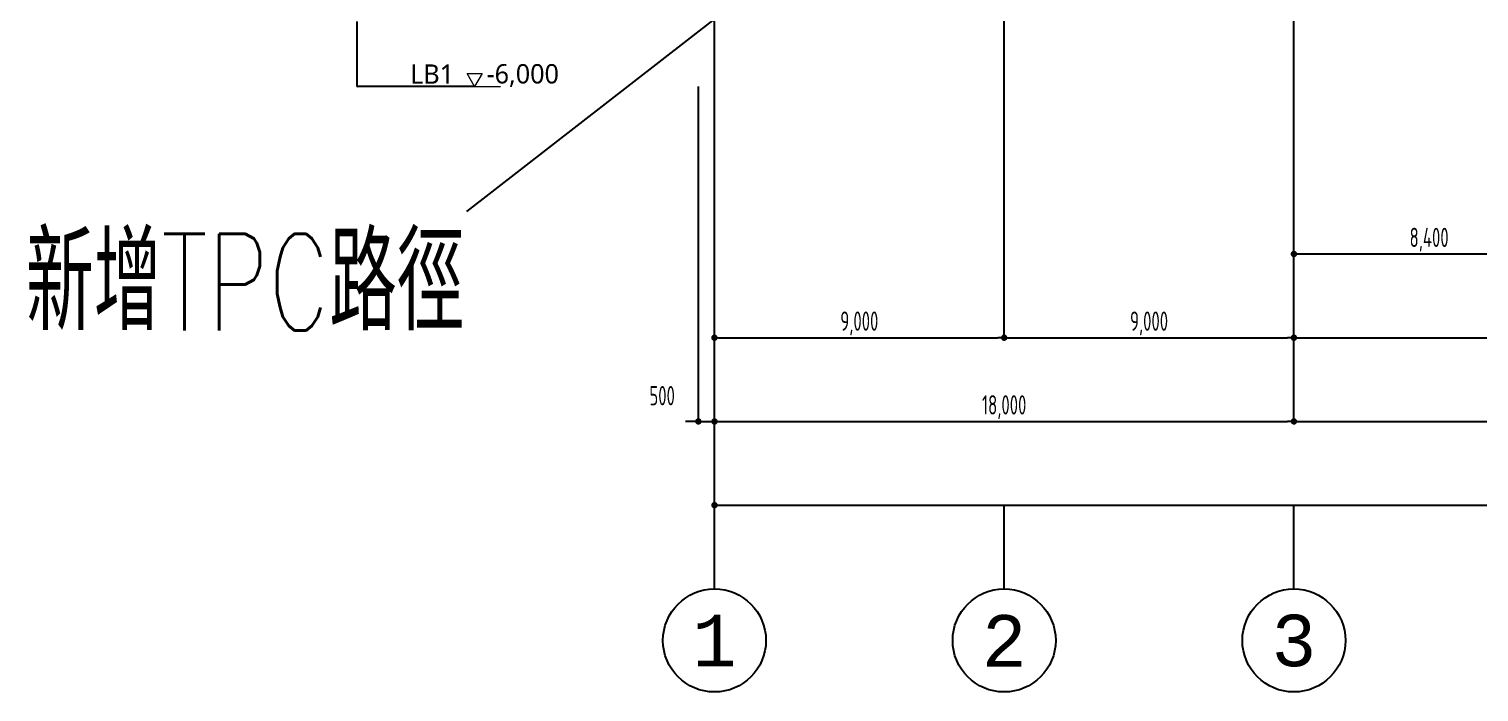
# Model space of a CAD drawing. Header units: millimetres. Extents: x -32710 to 654186, y -254124 to 420220.
# Drawn here: x 7906 to 52950, y 358700 to 379285 of the extents above; entities that cross this region are included whole.
import ezdxf
from ezdxf.enums import TextEntityAlignment as Align

# ---------------------------------------------------------------- set-up
doc = ezdxf.new("R2010")
doc.units = ezdxf.units.MM
doc.header["$LTSCALE"] = 1000
doc.linetypes.add('TPH12-SEC-@E$0$CENTERK5', pattern=[6.916, 6.667, -0.083, 0.083, -0.083])
for name, color, linetype in [('TPH12-SEC-@E$0$A-DIM', 8, 'Continuous'), ('TPH12-SEC-@E$0$FLAG', 252, 'Continuous'), ('TPH12-SEC-@E$0$H-SIN', 252, 'TPH12-SEC-@E$0$CENTERK5'), ('TPH12-SEC-@E$0$SIN-M', 252, 'Continuous')]:
    doc.layers.add(name, color=color, linetype=linetype)
doc.styles.add('aa-txt', font='simplex.shx', dxfattribs={"width": 0.7, "bigfont": 'chineset.shx'})
doc.styles.add('TPH12-SEC-@E$0$ATS', font='monotxt', dxfattribs={"bigfont": 'BIGFONT'})
doc.styles.add('TPH12-SEC-@E$0$dim-txt', font='isocp.shx', dxfattribs={"width": 0.7, "bigfont": 'chineset.shx'})
doc.styles.add('TPH12-SEC-@E$0$MtXpl_', font='Microsoft JhengHei.ttf')
doc.styles.add('TPH12-SEC-@E$0$STANDARD', font='txt')
doc.dimstyles.new('TPH12-SEC-@E$0$ARCH-dim-2000', dxfattribs={"dimscale": 2000, "dimtxt": 0.3, "dimasz": 0.1, "dimexe": 0.1, "dimexo": 0.1, "dimgap": 0.05, "dimtad": 1, "dimdec": 0, "dimrnd": 0.1, "dimdsep": 46, "dimlunit": 6, "dimtxsty": 'TPH12-SEC-@E$0$dim-txt', "dimblk": 'TPH12-SEC-@E$0$_Dot', "dimblk1": 'TPH12-SEC-@E$0$_Origin', "dimblk2": 'TPH12-SEC-@E$0$_Origin', "dimcen": 2, "dimclrd": 256, "dimclre": 256, "dimclrt": 256, "dimadec": 0, "dimazin": 0, "dimtfac": 1, "dimtdec": 1, "dimtix": 1, "dimtmove": 2, "dimatfit": 3, "dimldrblk": 'TPH12-SEC-@E$0$_Origin', "dimfxl": 1, "dimtvp": 1, "dimtolj": 1, "dimarcsym": 0})
doc.dimstyles.new('TPH12-SEC-@E$0$生成的_樣式__6', dxfattribs={"dimtxt": 60, "dimasz": 30.4, "dimexe": 0.18, "dimexo": 0.0625, "dimgap": 0, "dimtad": 1, "dimdec": 1, "dimzin": 0, "dimdsep": 46, "dimtxsty": 'TPH12-SEC-@E$0$STANDARD', "dimblk": 'TPH12-SEC-@E$0$ARROWHEAD_6', "dimblk1": 'TPH12-SEC-@E$0$ARROWHEAD_6', "dimblk2": 'TPH12-SEC-@E$0$ARROWHEAD_6', "dimcen": 0.09, "dimclrd": 12, "dimclre": 12, "dimclrt": 3, "dimazin": 0, "dimtfac": 1, "dimtdec": 4, "dimtmove": 0, "dimatfit": 3, "dimfxl": 1, "dimtolj": 1, "dimtzin": 0, "dimarcsym": 0})

# ---------------------------------------------------------------- blocks, each defined once
blk = doc.blocks.new('TPH12-SEC-@E$0$_Dot')
at = {"color": 0, "linetype": 'ByBlock', "lineweight": -2}
blk.add_line((-0.5, 0), (-1, 0), dxfattribs=at)
at = {"color": 0, "linetype": 'ByBlock', "const_width": 0.5}
blk.add_lwpolyline([(-0.25, 0, 1), (0.25, 0, 1)], format="xyb", close=True, dxfattribs=at)
blk = doc.blocks.new('*D2598')
at = {"layer": 'DEFPOINTS', "color": 0, "transparency": 16777216}
for p in [(29200, 364500), (290800, 364500), (290800, 364500)]:
    blk.add_point(p, dxfattribs=at)
at = {"layer": 'TPH12-SEC-@E$0$SIN-M', "lineweight": -2, "transparency": 16777216}
blk.add_line((29400, 364500), (290600, 364500), dxfattribs=at)
at = {"layer": 'TPH12-SEC-@E$0$SIN-M', "lineweight": -2, "transparency": 16777216, "xscale": 200, "yscale": 200, "zscale": 200, "rotation": 180}
blk.add_blockref('TPH12-SEC-@E$0$_Dot', (29200, 364500), dxfattribs=at)
at = {"layer": 'TPH12-SEC-@E$0$SIN-M', "lineweight": -2, "transparency": 16777216, "xscale": 200, "yscale": 200, "zscale": 200}
blk.add_blockref('TPH12-SEC-@E$0$_Dot', (290800, 364500), dxfattribs=at)
at = {"layer": 'TPH12-SEC-@E$0$SIN-M', "transparency": 16777216, "insert": (160000, 364945), "char_height": 600, "attachment_point": 5, "style": 'TPH12-SEC-@E$0$dim-txt'}
blk.add_mtext('\\A1;261,600', dxfattribs=at)
blk = doc.blocks.new('TPH12-SEC-@E$0$_Origin')
at = {"color": 0, "linetype": 'ByBlock', "lineweight": -2}
blk.add_line((0, 0), (-1, 0), dxfattribs=at)
blk.add_circle((0, 0), 0.5, dxfattribs=at)
blk = doc.blocks.new('*D2573')
at = {"layer": 'DEFPOINTS', "color": 0, "transparency": 16777216}
for p in [(28700, 367100), (29200, 367100), (29200, 367100)]:
    blk.add_point(p, dxfattribs=at)
at = {"layer": 'TPH12-SEC-@E$0$SIN-M', "lineweight": -2, "transparency": 16777216}
for p, q in [((28500, 367100), (28300, 367100)), ((28700, 367100), (29200, 367100)), ((29400, 367100), (29600, 367100))]:
    blk.add_line(p, q, dxfattribs=at)
at = {"layer": 'TPH12-SEC-@E$0$SIN-M', "lineweight": -2, "transparency": 16777216, "xscale": 200, "yscale": 200, "zscale": 200}
blk.add_blockref('TPH12-SEC-@E$0$_Dot', (28700, 367100), dxfattribs=at)
at = {"layer": 'TPH12-SEC-@E$0$SIN-M', "lineweight": -2, "transparency": 16777216, "xscale": 200, "yscale": 200, "zscale": 200, "rotation": 180}
blk.add_blockref('TPH12-SEC-@E$0$_Dot', (29200, 367100), dxfattribs=at)
at = {"layer": 'TPH12-SEC-@E$0$SIN-M', "transparency": 16777216, "insert": (27575, 367900), "char_height": 600, "attachment_point": 5, "style": 'TPH12-SEC-@E$0$dim-txt'}
blk.add_mtext('\\A1;500', dxfattribs=at)
blk = doc.blocks.new('*D2575')
at = {"layer": 'DEFPOINTS', "color": 0, "transparency": 16777216}
for p in [(29200, 369700), (38200, 369700), (38200, 369700)]:
    blk.add_point(p, dxfattribs=at)
at = {"layer": 'TPH12-SEC-@E$0$SIN-M', "lineweight": -2, "transparency": 16777216}
blk.add_line((29400, 369700), (38000, 369700), dxfattribs=at)
at = {"layer": 'TPH12-SEC-@E$0$SIN-M', "lineweight": -2, "transparency": 16777216, "xscale": 200, "yscale": 200, "zscale": 200, "rotation": 180}
blk.add_blockref('TPH12-SEC-@E$0$_Dot', (29200, 369700), dxfattribs=at)
at = {"layer": 'TPH12-SEC-@E$0$SIN-M', "lineweight": -2, "transparency": 16777216, "xscale": 200, "yscale": 200, "zscale": 200}
blk.add_blockref('TPH12-SEC-@E$0$_Dot', (38200, 369700), dxfattribs=at)
at = {"layer": 'TPH12-SEC-@E$0$SIN-M', "transparency": 16777216, "insert": (33700, 370145), "char_height": 600, "attachment_point": 5, "style": 'TPH12-SEC-@E$0$dim-txt'}
blk.add_mtext('\\A1;9,000', dxfattribs=at)
blk = doc.blocks.new('*D2576')
at = {"layer": 'DEFPOINTS', "color": 0, "transparency": 16777216}
for p in [(38200, 369700), (47200, 369700), (47200, 369700)]:
    blk.add_point(p, dxfattribs=at)
at = {"layer": 'TPH12-SEC-@E$0$SIN-M', "lineweight": -2, "transparency": 16777216}
blk.add_line((38400, 369700), (47000, 369700), dxfattribs=at)
at = {"layer": 'TPH12-SEC-@E$0$SIN-M', "lineweight": -2, "transparency": 16777216, "xscale": 200, "yscale": 200, "zscale": 200, "rotation": 180}
blk.add_blockref('TPH12-SEC-@E$0$_Dot', (38200, 369700), dxfattribs=at)
at = {"layer": 'TPH12-SEC-@E$0$SIN-M', "lineweight": -2, "transparency": 16777216, "xscale": 200, "yscale": 200, "zscale": 200}
blk.add_blockref('TPH12-SEC-@E$0$_Dot', (47200, 369700), dxfattribs=at)
at = {"layer": 'TPH12-SEC-@E$0$SIN-M', "transparency": 16777216, "insert": (42700, 370145), "char_height": 600, "attachment_point": 5, "style": 'TPH12-SEC-@E$0$dim-txt'}
blk.add_mtext('\\A1;9,000', dxfattribs=at)
blk = doc.blocks.new('*D2579')
at = {"layer": 'DEFPOINTS', "color": 0, "transparency": 16777216}
for p in [(29200, 367100), (47200, 367100), (47200, 367100)]:
    blk.add_point(p, dxfattribs=at)
at = {"layer": 'TPH12-SEC-@E$0$SIN-M', "lineweight": -2, "transparency": 16777216}
blk.add_line((29400, 367100), (47000, 367100), dxfattribs=at)
at = {"layer": 'TPH12-SEC-@E$0$SIN-M', "lineweight": -2, "transparency": 16777216, "xscale": 200, "yscale": 200, "zscale": 200, "rotation": 180}
blk.add_blockref('TPH12-SEC-@E$0$_Dot', (29200, 367100), dxfattribs=at)
at = {"layer": 'TPH12-SEC-@E$0$SIN-M', "lineweight": -2, "transparency": 16777216, "xscale": 200, "yscale": 200, "zscale": 200}
blk.add_blockref('TPH12-SEC-@E$0$_Dot', (47200, 367100), dxfattribs=at)
at = {"layer": 'TPH12-SEC-@E$0$SIN-M', "transparency": 16777216, "insert": (38200, 367545), "char_height": 600, "attachment_point": 5, "style": 'TPH12-SEC-@E$0$dim-txt'}
blk.add_mtext('\\A1;18,000', dxfattribs=at)
blk = doc.blocks.new('*D2580')
at = {"layer": 'DEFPOINTS', "color": 0, "transparency": 16777216}
for p in [(47200, 369700), (168400, 369700), (168400, 369700)]:
    blk.add_point(p, dxfattribs=at)
at = {"layer": 'TPH12-SEC-@E$0$SIN-M', "lineweight": -2, "transparency": 16777216}
blk.add_line((47400, 369700), (168200, 369700), dxfattribs=at)
at = {"layer": 'TPH12-SEC-@E$0$SIN-M', "lineweight": -2, "transparency": 16777216, "xscale": 200, "yscale": 200, "zscale": 200, "rotation": 180}
blk.add_blockref('TPH12-SEC-@E$0$_Dot', (47200, 369700), dxfattribs=at)
at = {"layer": 'TPH12-SEC-@E$0$SIN-M', "lineweight": -2, "transparency": 16777216, "xscale": 200, "yscale": 200, "zscale": 200}
blk.add_blockref('TPH12-SEC-@E$0$_Dot', (168400, 369700), dxfattribs=at)
at = {"layer": 'TPH12-SEC-@E$0$SIN-M', "transparency": 16777216, "insert": (107800, 370145), "char_height": 600, "attachment_point": 5, "style": 'TPH12-SEC-@E$0$dim-txt'}
blk.add_mtext('\\A1;121,200', dxfattribs=at)
blk = doc.blocks.new('*D2583')
at = {"layer": 'DEFPOINTS', "color": 0, "transparency": 16777216}
for p in [(47200, 367100), (272800, 367100), (272800, 367100)]:
    blk.add_point(p, dxfattribs=at)
at = {"layer": 'TPH12-SEC-@E$0$SIN-M', "lineweight": -2, "transparency": 16777216}
blk.add_line((47400, 367100), (272600, 367100), dxfattribs=at)
at = {"layer": 'TPH12-SEC-@E$0$SIN-M', "lineweight": -2, "transparency": 16777216, "xscale": 200, "yscale": 200, "zscale": 200, "rotation": 180}
blk.add_blockref('TPH12-SEC-@E$0$_Dot', (47200, 367100), dxfattribs=at)
at = {"layer": 'TPH12-SEC-@E$0$SIN-M', "lineweight": -2, "transparency": 16777216, "xscale": 200, "yscale": 200, "zscale": 200}
blk.add_blockref('TPH12-SEC-@E$0$_Dot', (272800, 367100), dxfattribs=at)
at = {"layer": 'TPH12-SEC-@E$0$SIN-M', "transparency": 16777216, "insert": (160000, 367545), "char_height": 600, "attachment_point": 5, "style": 'TPH12-SEC-@E$0$dim-txt'}
blk.add_mtext('\\A1;225,600', dxfattribs=at)
blk = doc.blocks.new('*D2584')
at = {"layer": 'DEFPOINTS', "color": 0, "transparency": 16777216}
for p in [(47200, 372300), (55600, 372300), (55600, 372300)]:
    blk.add_point(p, dxfattribs=at)
at = {"layer": 'TPH12-SEC-@E$0$SIN-M', "lineweight": -2, "transparency": 16777216}
blk.add_line((47400, 372300), (55400, 372300), dxfattribs=at)
at = {"layer": 'TPH12-SEC-@E$0$SIN-M', "lineweight": -2, "transparency": 16777216, "xscale": 200, "yscale": 200, "zscale": 200, "rotation": 180}
blk.add_blockref('TPH12-SEC-@E$0$_Dot', (47200, 372300), dxfattribs=at)
at = {"layer": 'TPH12-SEC-@E$0$SIN-M', "lineweight": -2, "transparency": 16777216, "xscale": 200, "yscale": 200, "zscale": 200}
blk.add_blockref('TPH12-SEC-@E$0$_Dot', (55600, 372300), dxfattribs=at)
at = {"layer": 'TPH12-SEC-@E$0$SIN-M', "transparency": 16777216, "insert": (51400, 372745), "char_height": 600, "attachment_point": 5, "style": 'TPH12-SEC-@E$0$dim-txt'}
blk.add_mtext('\\A1;8,400', dxfattribs=at)
blk = doc.blocks.new('TPH12-SEC-@E$0$ARROWHEAD_6')
at = {"color": 0, "linetype": 'Continuous', "lineweight": 0}
for p, q in [((0, 0), (-1, 0)), ((-0.5, -0.5), (0.5, 0.5))]:
    blk.add_line(p, q, dxfattribs=at)
blk = doc.blocks.new('*D2866')
at = {"layer": 'DEFPOINTS', "color": 0, "linetype": 'Continuous', "transparency": 16777216}
for p in [(-273201, -2750), (-244950, -2750), (-269552, -8450)]:
    blk.add_point(p, dxfattribs=at)
at = {"layer": 'TPH12-SEC-@E$0$A-DIM', "color": 12, "linetype": 'Continuous', "lineweight": -2, "transparency": 16777216}
for p, q in [((-244950, -2750), (-273201, -2750)), ((-273201, -2780), (-273201, -4767)), ((-273201, -8420), (-273201, -6433)), ((-269552, -8450), (-273201, -8450))]:
    blk.add_line(p, q, dxfattribs=at)
at = {"layer": 'TPH12-SEC-@E$0$A-DIM', "color": 12, "linetype": 'Continuous', "lineweight": -2, "transparency": 16777216, "xscale": 30.40000000000001, "yscale": 30.40000000000001, "zscale": 30.40000000000001}
for p, rotation in [((-273201, -2750), 90), ((-273201, -8450), 270)]:
    blk.add_blockref('TPH12-SEC-@E$0$ARROWHEAD_6', p, dxfattribs=dict(at, rotation=rotation))
at = {"layer": 'TPH12-SEC-@E$0$A-DIM', "color": 3, "linetype": 'Continuous', "lineweight": 0, "transparency": 16777216, "insert": (-273201, -5600), "char_height": 500, "attachment_point": 5, "rotation": 90, "style": 'TPH12-SEC-@E$0$STANDARD'}
blk.add_mtext('\\A1;5700', dxfattribs=at)
blk = doc.blocks.new('TPH12-SEC-@E$0$A$C9ff6b36b')
at = {"layer": 'TPH12-SEC-@E$0$A-DIM', "color": 3, "lineweight": 0}
for p, q in [((-269551.9, -8450), (-269783.9, -8050)), ((-269783.9, -8050), (-269319.9, -8050)), ((-269319.9, -8050), (-269551.9, -8450))]:
    blk.add_line(p, q, dxfattribs=at)
at = {"layer": 'TPH12-SEC-@E$0$A-DIM', "color": 12, "lineweight": 0}
for q in [(-269851.9, -8450), (-268751.9, -8450)]:
    blk.add_line((-269551.9, -8450), q, dxfattribs=at)
at = {"color": 3, "style": 'TPH12-SEC-@E$0$MtXpl_'}
blk.add_text('LB1', height=600, dxfattribs=at).set_placement((-271554.08, -8363.94))
at = {"layer": 'TPH12-SEC-@E$0$A-DIM', "color": 3, "style": 'TPH12-SEC-@E$0$MtXpl_'}
blk.add_text('-6,000', height=600, dxfattribs=at).set_placement((-269180.33, -8354.89))
at = {"layer": 'TPH12-SEC-@E$0$A-DIM', "color": 12, "linetype": 'Continuous', "lineweight": 0}
dim = blk.add_linear_dim(base=(-273200.66, -2750), p1=(-269551.9, -8450), p2=(-244950, -2750), angle=90, dimstyle='TPH12-SEC-@E$0$生成的_樣式__6', override={"dimtxt": 500, "dimdec": 0}, dxfattribs=at)
dim.commit()
dim.dimension.update_dxf_attribs({"geometry": '*D2866', "text_midpoint": (-273200.66, -5600), "dimtype": 128, "text_rotation": 90})
blk = doc.blocks.new('TPH12-SEC-@E')
at = {"layer": 'TPH12-SEC-@E$0$FLAG'}
for p, q in [((29200, 361900), (29200, 364500)), ((38200, 361900), (38200, 364500)), ((47200, 361900), (47200, 364500))]:
    blk.add_line(p, q, dxfattribs=at)
for centre in [(29200, 360300), (38200, 360300), (47200, 360300)]:
    blk.add_circle(centre, 1600, dxfattribs=at)
at = {"layer": 'TPH12-SEC-@E$0$H-SIN'}
for p, q in [((29200, 377500), (29200, 414000)), ((38200, 377500), (38200, 414000)), ((47200, 377500), (47200, 414000))]:
    blk.add_line(p, q, dxfattribs=at)
at = {"layer": 'TPH12-SEC-@E$0$SIN-M'}
for p, q in [((28700, 367100), (28700, 377500)), ((29200, 364500), (29200, 377500)), ((38200, 369700), (38200, 377500)), ((47200, 367100), (47200, 377500))]:
    blk.add_line(p, q, dxfattribs=at)
blk.add_blockref('TPH12-SEC-@E$0$A$C9ff6b36b', (291300, 385950))
at = {"layer": 'TPH12-SEC-@E$0$FLAG', "style": 'TPH12-SEC-@E$0$ATS'}
for s, p in [('1', (29200, 360300)), ('2', (38200, 360300)), ('3', (47200, 360300))]:
    blk.add_text(s, height=1600, dxfattribs=at).set_placement(p, align=Align.MIDDLE)
at = {"layer": 'TPH12-SEC-@E$0$SIN-M'}
for base, p1, p2, picture, middle in [((55600, 372300), (47200, 372300), (55600, 372300), '*D2584', (51400, 372745)), ((38200, 369700), (29200, 369700), (38200, 369700), '*D2575', (33700, 370144.9)), ((47200, 369700), (38200, 369700), (47200, 369700), '*D2576', (42700, 370144.9)), ((168400, 369700), (47200, 369700), (168400, 369700), '*D2580', (107800, 370145.1)), ((47200, 367100), (29200, 367100), (47200, 367100), '*D2579', (38200, 367545)), ((272800, 367100), (47200, 367100), (272800, 367100), '*D2583', (160000, 367545.1)), ((290800, 364500), (29200, 364500), (290800, 364500), '*D2598', (160000, 364945.1))]:
    dim = blk.add_linear_dim(base=base, p1=p1, p2=p2, dimstyle='TPH12-SEC-@E$0$ARCH-dim-2000', dxfattribs=at)
    dim.commit()
    dim.dimension.update_dxf_attribs({"geometry": picture, "text_midpoint": middle})
dim = blk.add_linear_dim(base=(29200, 367100), p1=(28700, 367100), p2=(29200, 367100), dimstyle='TPH12-SEC-@E$0$ARCH-dim-2000', dxfattribs=at)
dim.commit()
dim.dimension.update_dxf_attribs({"geometry": '*D2573', "text_midpoint": (27575, 367900), "dimtype": 128})

msp = doc.modelspace()

# ---------------------------------------------------------------- linework, layer by layer
at = {"color": 2}
msp.add_line((47850, 394085.67307), (21496.7237, 373614.82716), dxfattribs=at)

# ---------------------------------------------------------------- block references
msp.add_blockref('TPH12-SEC-@E', (0, 0))

# ---------------------------------------------------------------- texts
at = {"color": 2, "style": 'aa-txt', "width": 0.7}
msp.add_text('新增TPC路徑', height=3000, dxfattribs=at).set_placement((7813.87772, 369924.54296))

doc.saveas('drawing.dxf')
